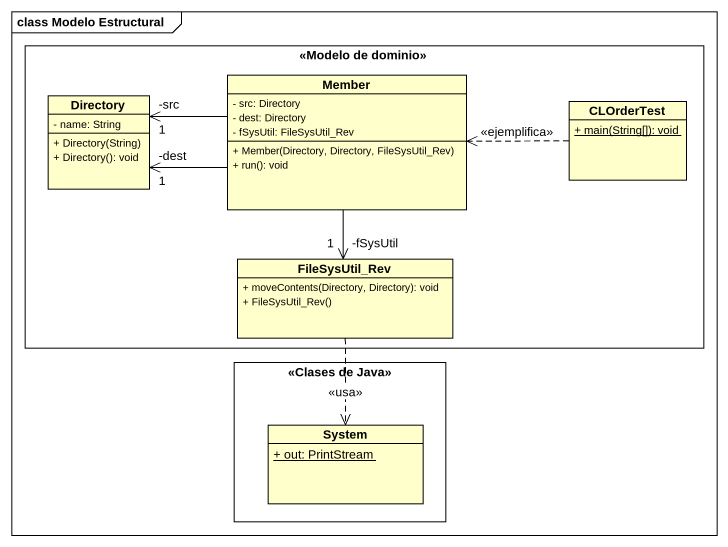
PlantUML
@startuml
mainframe class Modelo Estructural
hide circle
hide empty members
skinparam classAttributeIconSize 0
rectangle "<<Modelo de dominio>>" as Modelo_de_dominio {
  class Member {
    - src: Directory
    - dest: Directory
    - fSysUtil: FileSysUtil_Rev
    + Member(Directory, Directory, FileSysUtil_Rev)
    + run(): void
  }
  class Directory {
    - name: String
    + Directory(String)
    + Directory(): void
  }
  class CLOrderTest {
    {static} + main(String[]): void
  }
  class FileSysUtil_Rev {
    + moveContents(Directory, Directory): void
    + FileSysUtil_Rev()
  }
}
rectangle "<<Clases de Java>>" as Clases_de_Java {
  class System {
    {static} + out: PrintStream
  }
}
Member -left-> "-src\n1" Directory
Member -left-> "-dest\n1" Directory
Member --> "-fSysUtil\n1" FileSysUtil_Rev
CLOrderTest .left.> Member : <<ejemplifica>>
FileSysUtil_Rev ..> System : <<usa>>
@enduml
